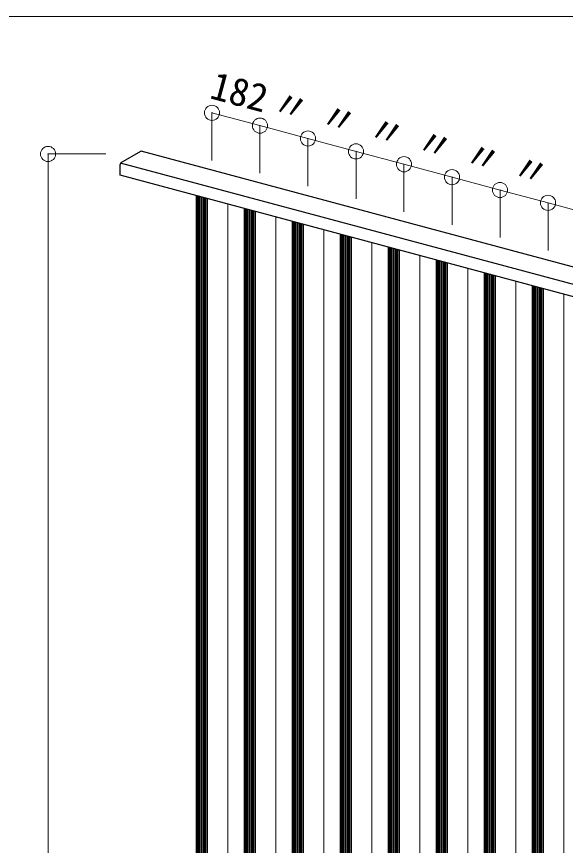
# Model space of a CAD drawing. Units: millimetres on the paper, with parts at other scales. Extents: x -195 to 195, y -140 to 138.
# Drawn here: x -49.27 to -27.56, y -20.26 to 12.51 of the extents above; entities that cross this region are included whole.
import ezdxf
from ezdxf.enums import TextEntityAlignment as Align

# ---------------------------------------------------------------- set-up
doc = ezdxf.new("R2010")
doc.units = ezdxf.units.MM
doc.header["$PDMODE"] = 32
doc.header["$PDSIZE"] = 0.6
for name, color, linetype, lineweight in [('A-2_スタッド', 3, 'Continuous', 18), ('A-3_ランナー', 2, 'Continuous', 25), ('A-5_寸法', 7, 'Continuous', 18), ('F-3_ランナー', 4, 'Continuous', 9)]:
    doc.layers.add(name, color=color, linetype=linetype, lineweight=lineweight)
doc.styles.add('ＭＳ ゴシック', font='')
doc.styles.get('ＭＳ ゴシック').set_extended_font_data('MS Gothic')

msp = doc.modelspace()

# ---------------------------------------------------------------- linework, layer by layer
at = {"layer": 'A-2_スタッド'}
for p, q in [((-42.165, 5.427), (-42.165, -83.548)), ((-42.124, 5.416), (-42.124, -83.559)), ((-42.093, -83.567), (-42.093, 5.408)), ((-42.067, 5.401), (-42.067, -83.574)), ((-42.031, -83.584), (-42.031, 5.391)), ((-42.01, -83.589), (-42.01, 5.386)), ((-41.959, 5.372), (-41.959, -83.603)), ((-41.939, -83.609), (-41.939, 5.366)), ((-41.928, -83.611), (-41.928, 5.364)), ((-41.877, 5.35), (-41.877, -83.625)), ((-41.847, 5.342), (-41.847, -83.633)), ((-41.821, -83.64), (-41.821, 5.335)), ((-41.784, 5.325), (-41.784, -83.65)), ((-41.764, -83.655), (-41.764, 5.32)), ((-41.712, 5.306), (-41.712, -83.669)), ((-40.912, -83.651), (-40.912, 5.091)), ((-40.266, 4.918), (-40.266, -84.057)), ((-40.225, 4.907), (-40.225, -84.068)), ((-40.195, -84.076), (-40.195, 4.899)), ((-40.168, 4.892), (-40.168, -84.083)), ((-40.132, -84.093), (-40.132, 4.882)), ((-40.111, -84.098), (-40.111, 4.877)), ((-40.061, 4.863), (-40.061, -84.112)), ((-40.04, -84.117), (-40.04, 4.858)), ((-40.029, -84.12), (-40.029, 4.855)), ((-39.979, 4.841), (-39.979, -84.134)), ((-39.948, 4.833), (-39.948, -84.142)), ((-39.922, -84.149), (-39.922, 4.826)), ((-39.886, 4.816), (-39.886, -84.159)), ((-39.865, -84.164), (-39.865, 4.811)), ((-39.813, 4.797), (-39.813, -84.178)), ((-39.013, -84.16), (-39.013, 4.583)), ((-38.368, 4.41), (-38.368, -84.565)), ((-38.326, 4.399), (-38.326, -84.576)), ((-38.296, -84.585), (-38.296, 4.39)), ((-38.27, 4.383), (-38.27, -84.592)), ((-38.233, -84.601), (-38.233, 4.374)), ((-38.213, -84.607), (-38.213, 4.368)), ((-38.162, 4.355), (-38.162, -84.621)), ((-38.142, -84.626), (-38.142, 4.349)), ((-38.131, -84.629), (-38.131, 4.346)), ((-38.08, 4.333), (-38.08, -84.642)), ((-38.05, 4.324), (-38.05, -84.651)), ((-38.023, -84.658), (-38.023, 4.317)), ((-37.987, 4.308), (-37.987, -84.667)), ((-37.966, -84.673), (-37.966, 4.302)), ((-37.914, 4.288), (-37.914, -84.687)), ((-37.114, -84.668), (-37.114, 4.074)), ((-36.469, 3.901), (-36.469, -85.074)), ((-36.428, 3.89), (-36.428, -85.085)), ((-36.397, -85.093), (-36.397, 3.882)), ((-36.371, 3.875), (-36.371, -85.1)), ((-36.335, -85.11), (-36.335, 3.865)), ((-36.314, -85.116), (-36.314, 3.859)), ((-36.263, 3.846), (-36.263, -85.129)), ((-36.243, -85.135), (-36.243, 3.84)), ((-36.232, -85.138), (-36.232, 3.837)), ((-36.182, 3.824), (-36.182, -85.151)), ((-36.151, 3.816), (-36.151, -85.159)), ((-36.125, -85.166), (-36.125, 3.809)), ((-36.089, 3.799), (-36.089, -85.176)), ((-36.068, -85.182), (-36.068, 3.793)), ((-36.016, 3.779), (-36.016, -85.196)), ((-35.216, -85.177), (-35.216, 3.565)), ((-34.57, 3.392), (-34.57, -85.583)), ((-34.529, 3.381), (-34.529, -85.594)), ((-34.499, -85.602), (-34.499, 3.373)), ((-34.472, 3.366), (-34.472, -85.609)), ((-34.436, -85.619), (-34.436, 3.356)), ((-34.415, -85.624), (-34.415, 3.351)), ((-34.365, 3.337), (-34.365, -85.638)), ((-34.344, -85.643), (-34.344, 3.332)), ((-34.334, -85.646), (-34.334, 3.329)), ((-34.283, 3.315), (-34.283, -85.66)), ((-34.252, 3.307), (-34.252, -85.668)), ((-34.226, -85.675), (-34.226, 3.3)), ((-34.19, 3.29), (-34.19, -85.685)), ((-34.169, -85.69), (-34.169, 3.285)), ((-34.117, 3.271), (-34.117, -85.704)), ((-33.317, -85.686), (-33.317, 3.056)), ((-32.672, 2.883), (-32.672, -86.092)), ((-32.63, 2.872), (-32.63, -86.103)), ((-32.6, -86.111), (-32.6, 2.864)), ((-32.574, 2.857), (-32.574, -86.118)), ((-32.537, -86.128), (-32.537, 2.847)), ((-32.517, -86.133), (-32.517, 2.842)), ((-32.466, 2.828), (-32.466, -86.147)), ((-32.446, -86.152), (-32.446, 2.823)), ((-32.435, -86.155), (-32.435, 2.82)), ((-32.384, 2.806), (-32.384, -86.169)), ((-32.354, 2.798), (-32.354, -86.177)), ((-32.327, -86.184), (-32.327, 2.791)), ((-32.291, 2.781), (-32.291, -86.194)), ((-32.271, -86.199), (-32.271, 2.776)), ((-32.218, 2.762), (-32.218, -86.213)), ((-31.418, -86.195), (-31.418, 2.548)), ((-30.773, 2.375), (-30.773, -86.6)), ((-30.732, 2.364), (-30.732, -86.611)), ((-30.701, -86.62), (-30.701, 2.355)), ((-30.675, 2.348), (-30.675, -86.627)), ((-30.639, -86.636), (-30.639, 2.339)), ((-30.618, -86.642), (-30.618, 2.333)), ((-30.568, 2.32), (-30.568, -86.655)), ((-30.547, -86.661), (-30.547, 2.314)), ((-30.536, -86.664), (-30.536, 2.311)), ((-30.486, 2.298), (-30.486, -86.677)), ((-30.455, 2.289), (-30.455, -86.686)), ((-30.429, -86.693), (-30.429, 2.282)), ((-30.393, 2.273), (-30.393, -86.702)), ((-30.372, -86.708), (-30.372, 2.267)), ((-30.32, 2.253), (-30.32, -86.722)), ((-29.52, -86.703), (-29.52, 2.039)), ((-28.875, 1.866), (-28.875, -87.109)), ((-28.833, 1.855), (-28.833, -87.12)), ((-28.803, -87.128), (-28.803, 1.847)), ((-28.776, 1.84), (-28.776, -87.135)), ((-28.74, -87.145), (-28.74, 1.83)), ((-28.72, -87.151), (-28.72, 1.824)), ((-28.669, 1.811), (-28.669, -87.164)), ((-28.648, -87.17), (-28.648, 1.805)), ((-28.638, -87.173), (-28.638, 1.802)), ((-28.587, 1.789), (-28.587, -87.186)), ((-28.557, 1.781), (-28.557, -87.194)), ((-28.53, -87.201), (-28.53, 1.774)), ((-28.494, 1.764), (-28.494, -87.211)), ((-28.473, -87.217), (-28.473, 1.758)), ((-28.421, 1.744), (-28.421, -87.231)), ((-27.621, -87.212), (-27.621, 1.53)), ((-30.469, -9.786), (-30.469, -9.707))]:
    msp.add_line(p, q, dxfattribs=at)
at = {"layer": 'A-3_ランナー'}
for p, q in [((-45.131, 6.733), (-44.356, 7.18)), ((-11.119, -1.719), (-44.339, 7.182)), ((-45.168, 6.232), (-45.168, 6.658)), ((-11.915, -2.198), (-45.154, 6.708)), ((-11.949, -2.669), (-45.168, 6.232))]:
    msp.add_line(p, q, dxfattribs=at)
for centre, radius, start, end in [((-44.345, 7.159), 0.024, 54.6472, 121.2786), ((-44.299, 7.104), 0.0956, 127.58517, 127.58519), ((-45.072, 6.658), 0.0956, 127.5852, 180.578)]:
    msp.add_arc(centre, radius, start, end, dxfattribs=at)
at = {"layer": 'A-5_寸法', "color": 4}
for p, q in [((-41.538, 6.822), (-41.538, 8.703)), ((-39.64, 6.313), (-39.64, 8.194)), ((-37.741, 5.805), (-37.741, 7.685)), ((-35.842, 5.296), (-35.842, 7.176)), ((-33.944, 4.787), (-33.944, 6.668)), ((-32.045, 4.278), (-32.045, 6.159)), ((-30.147, 3.77), (-30.147, 5.65)), ((-28.248, 3.261), (-28.248, 5.142))]:
    msp.add_line(p, q, dxfattribs=at)
at = {"layer": 'A-5_寸法', "color": 4, "lineweight": 9}
for p, q in [((-48.022, 7.074), (-45.74, 7.074)), ((-48.022, -82.849), (-48.022, 7.074))]:
    msp.add_line(p, q, dxfattribs=at)
at = {"layer": 'A-5_寸法', "color": 4}
for points in [[(-41.538, 8.703), (-39.64, 8.194), (-37.741, 7.685), (-35.842, 7.176), (-33.944, 6.668), (-32.045, 6.159), (-30.147, 5.65)], [(-30.147, 5.65), (-28.248, 5.142), (-26.349, 4.633), (-24.451, 4.124), (-22.552, 3.615), (-20.653, 3.107), (-18.755, 2.598), (-16.856, 2.089), (-14.958, 1.58), (-13.059, 1.072)]]:
    msp.add_lwpolyline(points, dxfattribs=at)
at = {"layer": 'A-5_寸法'}
for p in [(-41.538, 8.703), (-39.64, 8.194), (-37.741, 7.685), (-48.022, 7.074), (-35.842, 7.176), (-33.944, 6.668), (-32.045, 6.159), (-30.147, 5.65), (-28.248, 5.142)]:
    msp.add_point(p, dxfattribs=at)
at = {"layer": 'F-3_ランナー', "color": 3, "lineweight": 18}
msp.add_line((-96.454, 12.506), (-1.954, 12.506), dxfattribs=at)

# ---------------------------------------------------------------- texts
at = {"layer": 'A-5_寸法', "style": 'ＭＳ ゴシック'}
for s, p in [('182', (-41.761, 8.969)), ('〃', (-39.363, 8.327)), ('〃', (-37.464, 7.818)), ('〃', (-35.566, 7.309)), ('〃', (-33.667, 6.801)), ('〃', (-31.769, 6.292)), ('〃', (-29.87, 5.783))]:
    msp.add_text(s, height=1.1, rotation=345, dxfattribs=at).set_placement(p, align=Align.BOTTOM_LEFT)

doc.saveas('drawing.dxf')
